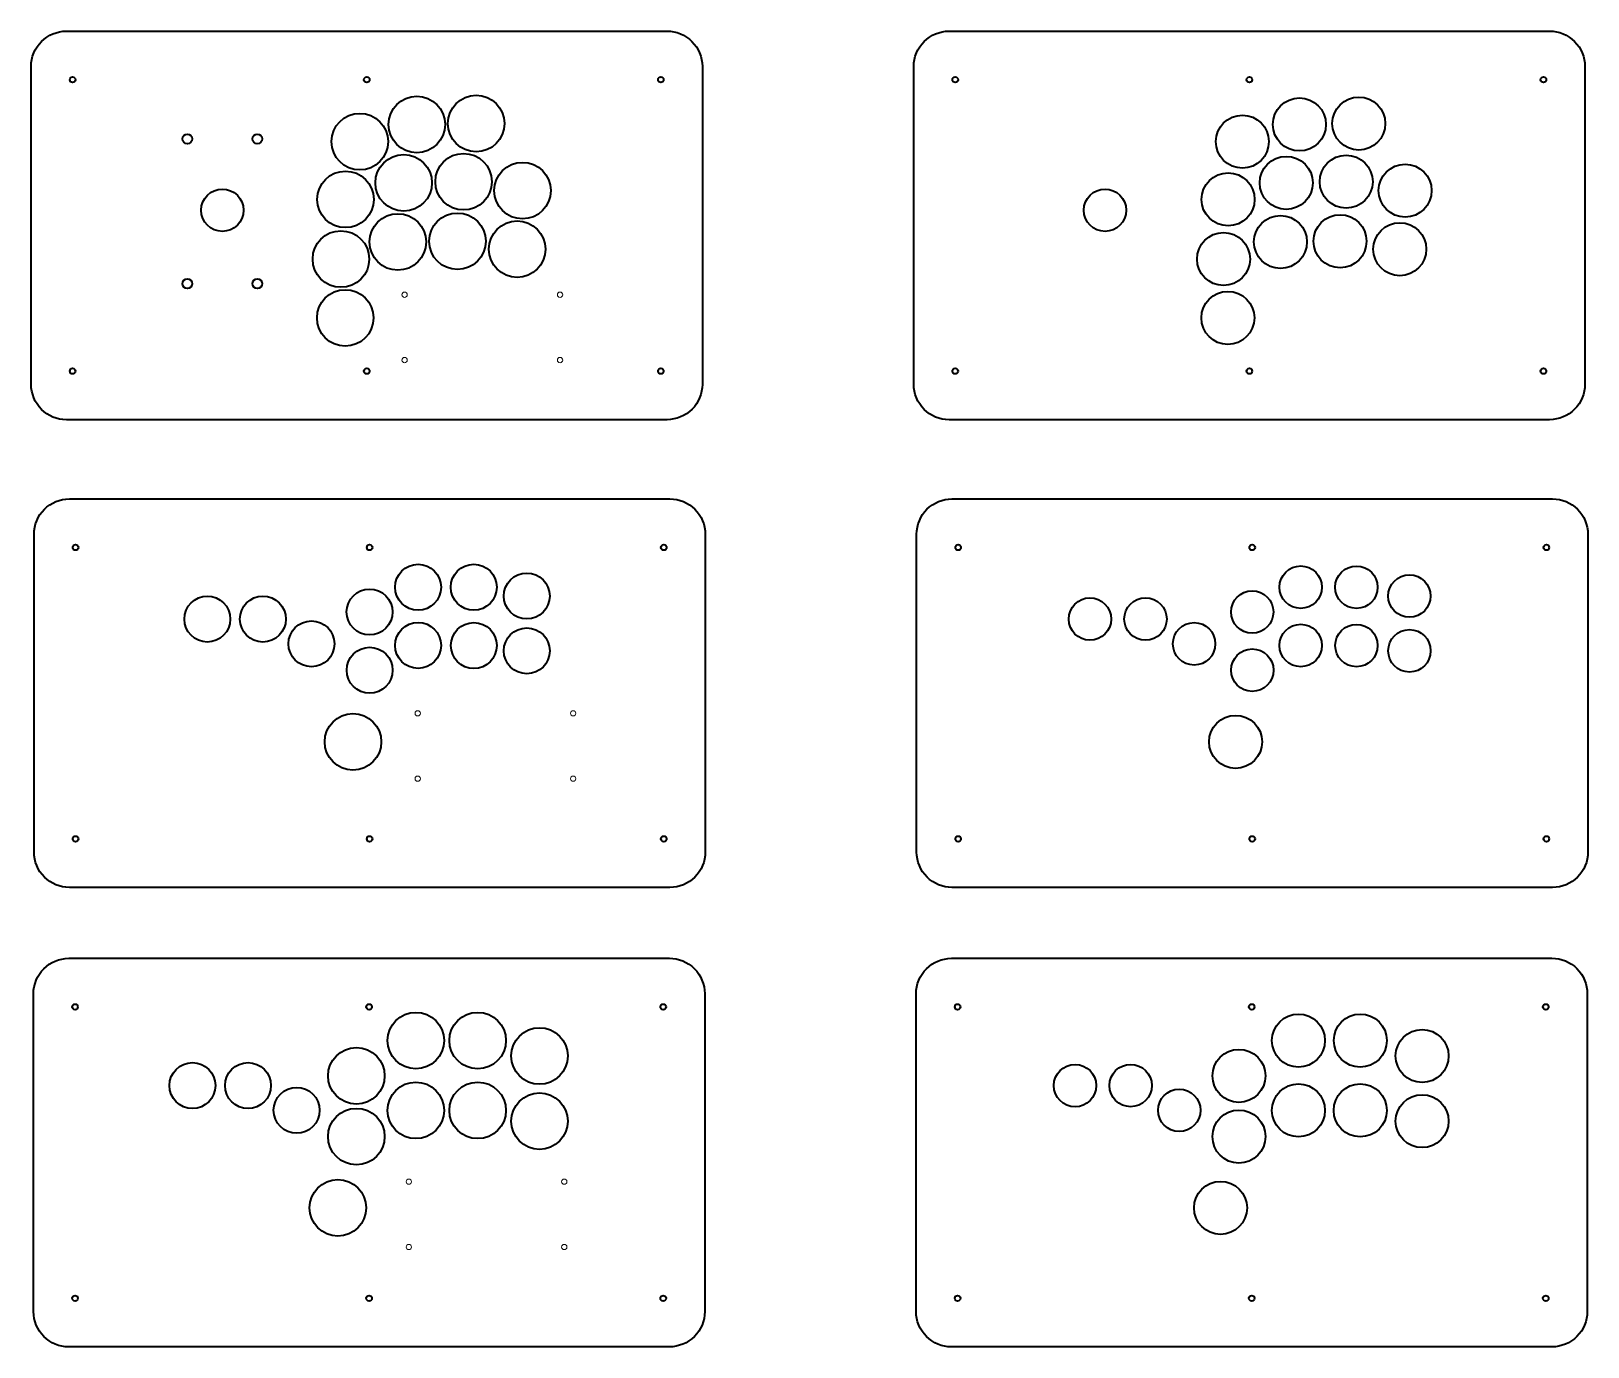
# Model space of a CAD drawing. Header units: millimetres. Extents: x 161 to 1941, y -1963 to 166.
# Drawn here: x 1055 to 1936, y -1161 to -416 of the extents above; entities that cross this region are included whole.
import ezdxf

# ---------------------------------------------------------------- set-up
doc = ezdxf.new("R2010")
doc.units = ezdxf.units.MM
doc.header["$MEASUREMENT"] = 0
doc.layers.add('Layer 1', color=7, linetype='Continuous')

msp = doc.modelspace()

# ---------------------------------------------------------------- linework, layer by layer
at = {"layer": 'Layer 1', "color": 250, "lineweight": 35}
for centre, major_axis, ratio in [((1273.2834, -468.9304), (0, 16), 1), ((1306.9256, -468.4452), (0, 16), 1), ((1772.9761, -468.9304), (0, 15), 1), ((1806.6183, -468.4452), (0, 15), 1), ((1240.9991, -478.6831), (0, 16), 1), ((1740.6918, -478.6831), (0, 15), 1), ((1143.4039, -477.1105), (0, 2.75), 1), ((1182.9789, -477.1105), (0, 2.75), 1), ((1265.8588, -502.0307), (0, 16), 1), ((1299.7986, -501.348), (0, 16), 1), ((1333.1532, -506.4195), (0, 16), 1), ((1765.5515, -502.0307), (0, 15), 1), ((1799.4913, -501.348), (0, 15), 1), ((1832.8459, -506.4195), (0, 15), 1), ((1232.9043, -511.355), (0, 16), 1), ((1732.597, -511.355), (0, 15), 1), ((1163.2259, -517.4974), (0, 12), 1), ((1662.9186, -517.4974), (0, 12), 1), ((1262.5429, -535.4828), (0, 16), 1), ((1296.2876, -535.0927), (0, 16), 1), ((1330.1298, -539.579), (0, 16), 1), ((1762.2356, -535.4828), (0, 15), 1), ((1795.9803, -535.0927), (0, 15), 1), ((1829.8225, -539.579), (0, 15), 1), ((1230.3586, -545.1381), (0, 16), 1), ((1730.0513, -545.1381), (0, 15), 1), ((1143.4039, -559.1106), (0, 2.75), 1), ((1183.0164, -559.073), (0, 2.75), 1), ((1232.7968, -578.4926), (0, 16), 1), ((1732.4895, -578.4926), (0, 15), 1), ((1274.021, -730.9459), (0, 13.0001), 0.99999231), ((1305.5709, -730.9584), (0, 13.0001), 0.99999231), ((1773.7137, -730.9459), (0, 12.0001), 0.99999167), ((1805.2636, -730.9584), (0, 12.0001), 0.99999167), ((1335.571, -735.9585), (0, 13.0001), 0.99999231), ((1835.2637, -735.9585), (0, 12.0001), 0.99999167), ((1154.6961, -749.0084), (0, 13.0001), 0.99999231), ((1186.146, -748.9835), (0, 13.0001), 0.99999231), ((1246.5711, -744.9959), (0, 13.0001), 0.99999231), ((1654.3888, -749.0084), (0, 12.0001), 0.99999167), ((1685.8387, -748.9835), (0, 12.0001), 0.99999167), ((1746.2638, -744.9959), (0, 12.0001), 0.99999167), ((1213.671, -763.0209), (0, 13.0001), 0.99999231), ((1274.021, -763.9584), (0, 13.0001), 0.99999231), ((1305.5835, -763.9835), (0, 13.0001), 0.99999231), ((1335.5835, -766.9834), (0, 13.0001), 0.99999231), ((1713.3637, -763.0209), (0, 12.0001), 0.99999167), ((1773.7137, -763.9584), (0, 12.0001), 0.99999167), ((1805.2762, -763.9835), (0, 12.0001), 0.99999167), ((1835.2762, -766.9834), (0, 12.0001), 0.99999167), ((1246.596, -777.9459), (0, 13.0001), 0.99999231), ((1746.2887, -777.9459), (0, 12.0001), 0.99999167), ((1237.1711, -818.5208), (0, 16), 1), ((1736.8638, -818.5208), (0, 15), 1), ((1272.7595, -987.6794), (0, 16), 1), ((1307.7595, -987.6794), (0, 16), 1), ((1772.4522, -987.6794), (0, 15), 1), ((1807.4522, -987.6794), (0, 15), 1), ((1342.7595, -996.3888), (0, 16), 1), ((1842.4522, -996.3888), (0, 15), 1), ((1239.0695, -1007.6336), (0, 16), 1), ((1738.7622, -1007.6336), (0, 15), 1), ((1146.2814, -1013.1422), (0, 13.0001), 0.99999231), ((1177.7313, -1013.1173), (0, 13.0001), 0.99999231), ((1645.9741, -1013.1422), (0, 12.0001), 0.99999167), ((1677.424, -1013.1173), (0, 12.0001), 0.99999167), ((1272.7552, -1027.1794), (0, 16), 1), ((1307.7552, -1027.1794), (0, 16), 1), ((1772.4479, -1027.1794), (0, 15), 1), ((1807.4479, -1027.1794), (0, 15), 1), ((1205.2563, -1027.1547), (0, 13.0001), 0.99999231), ((1342.7552, -1033.2983), (0, 16), 1), ((1704.949, -1027.1547), (0, 12.0001), 0.99999167), ((1842.4479, -1033.2983), (0, 15), 1), ((1239.0695, -1042.0294), (0, 16), 1), ((1738.7622, -1042.0294), (0, 15), 1), ((1228.6273, -1082.3784), (0, 16), 1), ((1728.32, -1082.3784), (0, 15), 1)]:
    msp.add_ellipse(centre, major_axis=major_axis, ratio=ratio, dxfattribs=at)
at = {"layer": 'Layer 1', "lineweight": 35}
for points, knots in [([(1074.9499, -636.1045), (1074.9499, -636.1045), (1414.9499, -636.1045), (1414.9499, -636.1045), (1420.2576, -636.1011), (1425.3466, -633.9894), (1429.0973, -630.2339), (1432.848, -626.4785), (1434.9533, -621.4121), (1434.9499, -616.1045), (1434.9499, -616.1045), (1434.9499, -436.1045), (1434.9499, -436.1045), (1434.9466, -430.7968), (1432.8349, -425.7078), (1429.0794, -421.9571), (1425.3239, -418.2064), (1420.2576, -416.1011), (1414.9499, -416.1045), (1414.9499, -416.1045), (1074.9499, -416.1045), (1074.9499, -416.1045), (1069.6422, -416.1078), (1064.5533, -418.2195), (1060.8025, -421.975), (1057.0518, -425.7304), (1054.9466, -430.7968), (1054.9499, -436.1045), (1054.9499, -436.1045), (1054.9499, -616.1045), (1054.9499, -616.1045), (1054.9533, -621.4121), (1057.0649, -626.5011), (1060.8204, -630.2518), (1064.5759, -634.0025), (1069.6422, -636.1078), (1074.9499, -636.1045)], [0, 0, 0, 0, 0.08333333, 0.08333333, 0.08333333, 0.16666667, 0.16666667, 0.16666667, 0.25, 0.25, 0.25, 0.33333333, 0.33333333, 0.33333333, 0.41666667, 0.41666667, 0.41666667, 0.5, 0.5, 0.5, 0.58333333, 0.58333333, 0.58333333, 0.66666667, 0.66666667, 0.66666667, 0.75, 0.75, 0.75, 0.83333333, 0.83333333, 0.83333333, 0.91666667, 0.91666667, 0.91666667, 1, 1, 1, 1]), ([(1574.6426, -636.1045), (1574.6426, -636.1045), (1914.6426, -636.1045), (1914.6426, -636.1045), (1919.9503, -636.1011), (1925.0393, -633.9894), (1928.79, -630.2339), (1932.5407, -626.4785), (1934.646, -621.4121), (1934.6426, -616.1045), (1934.6426, -616.1045), (1934.6426, -436.1045), (1934.6426, -436.1045), (1934.6393, -430.7968), (1932.5276, -425.7078), (1928.7721, -421.9571), (1925.0166, -418.2064), (1919.9503, -416.1011), (1914.6426, -416.1045), (1914.6426, -416.1045), (1574.6426, -416.1045), (1574.6426, -416.1045), (1569.3349, -416.1078), (1564.246, -418.2195), (1560.4952, -421.975), (1556.7445, -425.7304), (1554.6393, -430.7968), (1554.6426, -436.1045), (1554.6426, -436.1045), (1554.6426, -616.1045), (1554.6426, -616.1045), (1554.646, -621.4121), (1556.7576, -626.5011), (1560.5131, -630.2518), (1564.2686, -634.0025), (1569.3349, -636.1078), (1574.6426, -636.1045)], [0, 0, 0, 0, 0.08333333, 0.08333333, 0.08333333, 0.16666667, 0.16666667, 0.16666667, 0.25, 0.25, 0.25, 0.33333333, 0.33333333, 0.33333333, 0.41666667, 0.41666667, 0.41666667, 0.5, 0.5, 0.5, 0.58333333, 0.58333333, 0.58333333, 0.66666667, 0.66666667, 0.66666667, 0.75, 0.75, 0.75, 0.83333333, 0.83333333, 0.83333333, 0.91666667, 0.91666667, 0.91666667, 1, 1, 1, 1]), ([(1080.0498, -443.6045), (1080.0498, -442.7208), (1079.3335, -442.0045), (1078.4498, -442.0045), (1077.5661, -442.0045), (1076.8498, -442.7208), (1076.8498, -443.6045), (1076.8498, -444.4882), (1077.5661, -445.2045), (1078.4498, -445.2045), (1079.3335, -445.2045), (1080.0498, -444.4882), (1080.0498, -443.6045)], [0, 0, 0, 0, 0.25, 0.25, 0.25, 0.5, 0.5, 0.5, 0.75, 0.75, 0.75, 1, 1, 1, 1]), ([(1246.5499, -443.6045), (1246.5499, -442.7208), (1245.8336, -442.0045), (1244.9499, -442.0045), (1244.0662, -442.0045), (1243.3499, -442.7208), (1243.3499, -443.6045), (1243.3499, -444.4882), (1244.0662, -445.2045), (1244.9499, -445.2045), (1245.8336, -445.2045), (1246.5499, -444.4882), (1246.5499, -443.6045)], [0, 0, 0, 0, 0.25, 0.25, 0.25, 0.5, 0.5, 0.5, 0.75, 0.75, 0.75, 1, 1, 1, 1]), ([(1413.0498, -443.6045), (1413.0498, -442.7208), (1412.3335, -442.0045), (1411.4498, -442.0045), (1410.5661, -442.0045), (1409.8498, -442.7208), (1409.8498, -443.6045), (1409.8498, -444.4882), (1410.5661, -445.2045), (1411.4498, -445.2045), (1412.3335, -445.2045), (1413.0498, -444.4882), (1413.0498, -443.6045)], [0, 0, 0, 0, 0.25, 0.25, 0.25, 0.5, 0.5, 0.5, 0.75, 0.75, 0.75, 1, 1, 1, 1]), ([(1579.7425, -443.6045), (1579.7425, -442.7208), (1579.0262, -442.0045), (1578.1425, -442.0045), (1577.2588, -442.0045), (1576.5425, -442.7208), (1576.5425, -443.6045), (1576.5425, -444.4882), (1577.2588, -445.2045), (1578.1425, -445.2045), (1579.0262, -445.2045), (1579.7425, -444.4882), (1579.7425, -443.6045)], [0, 0, 0, 0, 0.25, 0.25, 0.25, 0.5, 0.5, 0.5, 0.75, 0.75, 0.75, 1, 1, 1, 1]), ([(1746.2426, -443.6045), (1746.2426, -442.7208), (1745.5263, -442.0045), (1744.6426, -442.0045), (1743.7589, -442.0045), (1743.0426, -442.7208), (1743.0426, -443.6045), (1743.0426, -444.4882), (1743.7589, -445.2045), (1744.6426, -445.2045), (1745.5263, -445.2045), (1746.2426, -444.4882), (1746.2426, -443.6045)], [0, 0, 0, 0, 0.25, 0.25, 0.25, 0.5, 0.5, 0.5, 0.75, 0.75, 0.75, 1, 1, 1, 1]), ([(1912.7425, -443.6045), (1912.7425, -442.7208), (1912.0262, -442.0045), (1911.1425, -442.0045), (1910.2588, -442.0045), (1909.5425, -442.7208), (1909.5425, -443.6045), (1909.5425, -444.4882), (1910.2588, -445.2045), (1911.1425, -445.2045), (1912.0262, -445.2045), (1912.7425, -444.4882), (1912.7425, -443.6045)], [0, 0, 0, 0, 0.25, 0.25, 0.25, 0.5, 0.5, 0.5, 0.75, 0.75, 0.75, 1, 1, 1, 1]), ([(1080.0498, -608.6045), (1080.0498, -607.7208), (1079.3335, -607.0045), (1078.4498, -607.0045), (1077.5661, -607.0045), (1076.8498, -607.7208), (1076.8498, -608.6045), (1076.8498, -609.4882), (1077.5661, -610.2045), (1078.4498, -610.2045), (1079.3335, -610.2045), (1080.0498, -609.4882), (1080.0498, -608.6045)], [0, 0, 0, 0, 0.25, 0.25, 0.25, 0.5, 0.5, 0.5, 0.75, 0.75, 0.75, 1, 1, 1, 1]), ([(1246.5499, -608.6045), (1246.5499, -607.7208), (1245.8336, -607.0045), (1244.9499, -607.0045), (1244.0662, -607.0045), (1243.3499, -607.7208), (1243.3499, -608.6045), (1243.3499, -609.4882), (1244.0662, -610.2045), (1244.9499, -610.2045), (1245.8336, -610.2045), (1246.5499, -609.4882), (1246.5499, -608.6045)], [0, 0, 0, 0, 0.25, 0.25, 0.25, 0.5, 0.5, 0.5, 0.75, 0.75, 0.75, 1, 1, 1, 1]), ([(1413.0498, -608.6045), (1413.0498, -607.7208), (1412.3335, -607.0045), (1411.4498, -607.0045), (1410.5661, -607.0045), (1409.8498, -607.7208), (1409.8498, -608.6045), (1409.8498, -609.4882), (1410.5661, -610.2045), (1411.4498, -610.2045), (1412.3335, -610.2045), (1413.0498, -609.4882), (1413.0498, -608.6045)], [0, 0, 0, 0, 0.25, 0.25, 0.25, 0.5, 0.5, 0.5, 0.75, 0.75, 0.75, 1, 1, 1, 1]), ([(1579.7425, -608.6045), (1579.7425, -607.7208), (1579.0262, -607.0045), (1578.1425, -607.0045), (1577.2588, -607.0045), (1576.5425, -607.7208), (1576.5425, -608.6045), (1576.5425, -609.4882), (1577.2588, -610.2045), (1578.1425, -610.2045), (1579.0262, -610.2045), (1579.7425, -609.4882), (1579.7425, -608.6045)], [0, 0, 0, 0, 0.25, 0.25, 0.25, 0.5, 0.5, 0.5, 0.75, 0.75, 0.75, 1, 1, 1, 1]), ([(1746.2426, -608.6045), (1746.2426, -607.7208), (1745.5263, -607.0045), (1744.6426, -607.0045), (1743.7589, -607.0045), (1743.0426, -607.7208), (1743.0426, -608.6045), (1743.0426, -609.4882), (1743.7589, -610.2045), (1744.6426, -610.2045), (1745.5263, -610.2045), (1746.2426, -609.4882), (1746.2426, -608.6045)], [0, 0, 0, 0, 0.25, 0.25, 0.25, 0.5, 0.5, 0.5, 0.75, 0.75, 0.75, 1, 1, 1, 1]), ([(1912.7425, -608.6045), (1912.7425, -607.7208), (1912.0262, -607.0045), (1911.1425, -607.0045), (1910.2588, -607.0045), (1909.5425, -607.7208), (1909.5425, -608.6045), (1909.5425, -609.4882), (1910.2588, -610.2045), (1911.1425, -610.2045), (1912.0262, -610.2045), (1912.7425, -609.4882), (1912.7425, -608.6045)], [0, 0, 0, 0, 0.25, 0.25, 0.25, 0.5, 0.5, 0.5, 0.75, 0.75, 0.75, 1, 1, 1, 1]), ([(1076.596, -900.9458), (1076.596, -900.9458), (1416.596, -900.9458), (1416.596, -900.9458), (1421.9037, -900.9424), (1426.9927, -898.8307), (1430.7434, -895.0752), (1434.4941, -891.3198), (1436.5994, -886.2534), (1436.596, -880.9458), (1436.596, -880.9458), (1436.596, -700.9458), (1436.596, -700.9458), (1436.5927, -695.6381), (1434.481, -690.5491), (1430.7255, -686.7984), (1426.97, -683.0477), (1421.9037, -680.9424), (1416.596, -680.9458), (1416.596, -680.9458), (1076.596, -680.9458), (1076.596, -680.9458), (1071.2883, -680.9491), (1066.1994, -683.0608), (1062.4486, -686.8163), (1058.6979, -690.5717), (1056.5927, -695.6381), (1056.596, -700.9458), (1056.596, -700.9458), (1056.596, -880.9458), (1056.596, -880.9458), (1056.5994, -886.2534), (1058.711, -891.3424), (1062.4665, -895.0931), (1066.222, -898.8438), (1071.2883, -900.9491), (1076.596, -900.9458)], [0, 0, 0, 0, 0.08333333, 0.08333333, 0.08333333, 0.16666667, 0.16666667, 0.16666667, 0.25, 0.25, 0.25, 0.33333333, 0.33333333, 0.33333333, 0.41666667, 0.41666667, 0.41666667, 0.5, 0.5, 0.5, 0.58333333, 0.58333333, 0.58333333, 0.66666667, 0.66666667, 0.66666667, 0.75, 0.75, 0.75, 0.83333333, 0.83333333, 0.83333333, 0.91666667, 0.91666667, 0.91666667, 1, 1, 1, 1]), ([(1576.2887, -900.9458), (1576.2887, -900.9458), (1916.2887, -900.9458), (1916.2887, -900.9458), (1921.5964, -900.9424), (1926.6854, -898.8307), (1930.4361, -895.0752), (1934.1868, -891.3198), (1936.2921, -886.2534), (1936.2887, -880.9458), (1936.2887, -880.9458), (1936.2887, -700.9458), (1936.2887, -700.9458), (1936.2854, -695.6381), (1934.1737, -690.5491), (1930.4182, -686.7984), (1926.6627, -683.0477), (1921.5964, -680.9424), (1916.2887, -680.9458), (1916.2887, -680.9458), (1576.2887, -680.9458), (1576.2887, -680.9458), (1570.981, -680.9491), (1565.8921, -683.0608), (1562.1413, -686.8163), (1558.3906, -690.5717), (1556.2854, -695.6381), (1556.2887, -700.9458), (1556.2887, -700.9458), (1556.2887, -880.9458), (1556.2887, -880.9458), (1556.2921, -886.2534), (1558.4037, -891.3424), (1562.1592, -895.0931), (1565.9147, -898.8438), (1570.981, -900.9491), (1576.2887, -900.9458)], [0, 0, 0, 0, 0.08333333, 0.08333333, 0.08333333, 0.16666667, 0.16666667, 0.16666667, 0.25, 0.25, 0.25, 0.33333333, 0.33333333, 0.33333333, 0.41666667, 0.41666667, 0.41666667, 0.5, 0.5, 0.5, 0.58333333, 0.58333333, 0.58333333, 0.66666667, 0.66666667, 0.66666667, 0.75, 0.75, 0.75, 0.83333333, 0.83333333, 0.83333333, 0.91666667, 0.91666667, 0.91666667, 1, 1, 1, 1]), ([(1081.6959, -708.4458), (1081.6959, -707.5621), (1080.9796, -706.8458), (1080.0959, -706.8458), (1079.2122, -706.8458), (1078.4959, -707.5621), (1078.4959, -708.4458), (1078.4959, -709.3295), (1079.2122, -710.0458), (1080.0959, -710.0458), (1080.9796, -710.0458), (1081.6959, -709.3295), (1081.6959, -708.4458)], [0, 0, 0, 0, 0.25, 0.25, 0.25, 0.5, 0.5, 0.5, 0.75, 0.75, 0.75, 1, 1, 1, 1]), ([(1248.196, -708.4458), (1248.196, -707.5621), (1247.4797, -706.8458), (1246.596, -706.8458), (1245.7123, -706.8458), (1244.996, -707.5621), (1244.996, -708.4458), (1244.996, -709.3295), (1245.7123, -710.0458), (1246.596, -710.0458), (1247.4797, -710.0458), (1248.196, -709.3295), (1248.196, -708.4458)], [0, 0, 0, 0, 0.25, 0.25, 0.25, 0.5, 0.5, 0.5, 0.75, 0.75, 0.75, 1, 1, 1, 1]), ([(1414.6959, -708.4458), (1414.6959, -707.5621), (1413.9796, -706.8458), (1413.0959, -706.8458), (1412.2122, -706.8458), (1411.4959, -707.5621), (1411.4959, -708.4458), (1411.4959, -709.3295), (1412.2122, -710.0458), (1413.0959, -710.0458), (1413.9796, -710.0458), (1414.6959, -709.3295), (1414.6959, -708.4458)], [0, 0, 0, 0, 0.25, 0.25, 0.25, 0.5, 0.5, 0.5, 0.75, 0.75, 0.75, 1, 1, 1, 1]), ([(1581.3886, -708.4458), (1581.3886, -707.5621), (1580.6723, -706.8458), (1579.7886, -706.8458), (1578.9049, -706.8458), (1578.1886, -707.5621), (1578.1886, -708.4458), (1578.1886, -709.3295), (1578.9049, -710.0458), (1579.7886, -710.0458), (1580.6723, -710.0458), (1581.3886, -709.3295), (1581.3886, -708.4458)], [0, 0, 0, 0, 0.25, 0.25, 0.25, 0.5, 0.5, 0.5, 0.75, 0.75, 0.75, 1, 1, 1, 1]), ([(1747.8887, -708.4458), (1747.8887, -707.5621), (1747.1724, -706.8458), (1746.2887, -706.8458), (1745.405, -706.8458), (1744.6887, -707.5621), (1744.6887, -708.4458), (1744.6887, -709.3295), (1745.405, -710.0458), (1746.2887, -710.0458), (1747.1724, -710.0458), (1747.8887, -709.3295), (1747.8887, -708.4458)], [0, 0, 0, 0, 0.25, 0.25, 0.25, 0.5, 0.5, 0.5, 0.75, 0.75, 0.75, 1, 1, 1, 1]), ([(1914.3886, -708.4458), (1914.3886, -707.5621), (1913.6723, -706.8458), (1912.7886, -706.8458), (1911.9049, -706.8458), (1911.1886, -707.5621), (1911.1886, -708.4458), (1911.1886, -709.3295), (1911.9049, -710.0458), (1912.7886, -710.0458), (1913.6723, -710.0458), (1914.3886, -709.3295), (1914.3886, -708.4458)], [0, 0, 0, 0, 0.25, 0.25, 0.25, 0.5, 0.5, 0.5, 0.75, 0.75, 0.75, 1, 1, 1, 1]), ([(1081.6959, -873.4458), (1081.6959, -872.5621), (1080.9796, -871.8458), (1080.0959, -871.8458), (1079.2122, -871.8458), (1078.4959, -872.5621), (1078.4959, -873.4458), (1078.4959, -874.3295), (1079.2122, -875.0458), (1080.0959, -875.0458), (1080.9796, -875.0458), (1081.6959, -874.3295), (1081.6959, -873.4458)], [0, 0, 0, 0, 0.25, 0.25, 0.25, 0.5, 0.5, 0.5, 0.75, 0.75, 0.75, 1, 1, 1, 1]), ([(1248.196, -873.4458), (1248.196, -872.5621), (1247.4797, -871.8458), (1246.596, -871.8458), (1245.7123, -871.8458), (1244.996, -872.5621), (1244.996, -873.4458), (1244.996, -874.3295), (1245.7123, -875.0458), (1246.596, -875.0458), (1247.4797, -875.0458), (1248.196, -874.3295), (1248.196, -873.4458)], [0, 0, 0, 0, 0.25, 0.25, 0.25, 0.5, 0.5, 0.5, 0.75, 0.75, 0.75, 1, 1, 1, 1]), ([(1414.6959, -873.4458), (1414.6959, -872.5621), (1413.9796, -871.8458), (1413.0959, -871.8458), (1412.2122, -871.8458), (1411.4959, -872.5621), (1411.4959, -873.4458), (1411.4959, -874.3295), (1412.2122, -875.0458), (1413.0959, -875.0458), (1413.9796, -875.0458), (1414.6959, -874.3295), (1414.6959, -873.4458)], [0, 0, 0, 0, 0.25, 0.25, 0.25, 0.5, 0.5, 0.5, 0.75, 0.75, 0.75, 1, 1, 1, 1]), ([(1581.3886, -873.4458), (1581.3886, -872.5621), (1580.6723, -871.8458), (1579.7886, -871.8458), (1578.9049, -871.8458), (1578.1886, -872.5621), (1578.1886, -873.4458), (1578.1886, -874.3295), (1578.9049, -875.0458), (1579.7886, -875.0458), (1580.6723, -875.0458), (1581.3886, -874.3295), (1581.3886, -873.4458)], [0, 0, 0, 0, 0.25, 0.25, 0.25, 0.5, 0.5, 0.5, 0.75, 0.75, 0.75, 1, 1, 1, 1]), ([(1747.8887, -873.4458), (1747.8887, -872.5621), (1747.1724, -871.8458), (1746.2887, -871.8458), (1745.405, -871.8458), (1744.6887, -872.5621), (1744.6887, -873.4458), (1744.6887, -874.3295), (1745.405, -875.0458), (1746.2887, -875.0458), (1747.1724, -875.0458), (1747.8887, -874.3295), (1747.8887, -873.4458)], [0, 0, 0, 0, 0.25, 0.25, 0.25, 0.5, 0.5, 0.5, 0.75, 0.75, 0.75, 1, 1, 1, 1]), ([(1914.3886, -873.4458), (1914.3886, -872.5621), (1913.6723, -871.8458), (1912.7886, -871.8458), (1911.9049, -871.8458), (1911.1886, -872.5621), (1911.1886, -873.4458), (1911.1886, -874.3295), (1911.9049, -875.0458), (1912.7886, -875.0458), (1913.6723, -875.0458), (1914.3886, -874.3295), (1914.3886, -873.4458)], [0, 0, 0, 0, 0.25, 0.25, 0.25, 0.5, 0.5, 0.5, 0.75, 0.75, 0.75, 1, 1, 1, 1]), ([(1076.2829, -1161.0864), (1076.2829, -1161.0864), (1416.2829, -1161.0864), (1416.2829, -1161.0864), (1421.5906, -1161.083), (1426.6796, -1158.9713), (1430.4303, -1155.2158), (1434.181, -1151.4604), (1436.2863, -1146.394), (1436.2829, -1141.0864), (1436.2829, -1141.0864), (1436.2829, -961.0864), (1436.2829, -961.0864), (1436.2796, -955.7787), (1434.1679, -950.6897), (1430.4124, -946.939), (1426.6569, -943.1883), (1421.5906, -941.083), (1416.2829, -941.0864), (1416.2829, -941.0864), (1076.2829, -941.0864), (1076.2829, -941.0864), (1070.9752, -941.0897), (1065.8863, -943.2014), (1062.1355, -946.9569), (1058.3848, -950.7123), (1056.2796, -955.7787), (1056.2829, -961.0864), (1056.2829, -961.0864), (1056.2829, -1141.0864), (1056.2829, -1141.0864), (1056.2863, -1146.394), (1058.3979, -1151.483), (1062.1534, -1155.2337), (1065.9089, -1158.9844), (1070.9752, -1161.0897), (1076.2829, -1161.0864)], [0, 0, 0, 0, 0.08333333, 0.08333333, 0.08333333, 0.16666667, 0.16666667, 0.16666667, 0.25, 0.25, 0.25, 0.33333333, 0.33333333, 0.33333333, 0.41666667, 0.41666667, 0.41666667, 0.5, 0.5, 0.5, 0.58333333, 0.58333333, 0.58333333, 0.66666667, 0.66666667, 0.66666667, 0.75, 0.75, 0.75, 0.83333333, 0.83333333, 0.83333333, 0.91666667, 0.91666667, 0.91666667, 1, 1, 1, 1]), ([(1575.9756, -1161.0864), (1575.9756, -1161.0864), (1915.9756, -1161.0864), (1915.9756, -1161.0864), (1921.2833, -1161.083), (1926.3723, -1158.9713), (1930.123, -1155.2158), (1933.8737, -1151.4604), (1935.979, -1146.394), (1935.9756, -1141.0864), (1935.9756, -1141.0864), (1935.9756, -961.0864), (1935.9756, -961.0864), (1935.9723, -955.7787), (1933.8606, -950.6897), (1930.1051, -946.939), (1926.3496, -943.1883), (1921.2833, -941.083), (1915.9756, -941.0864), (1915.9756, -941.0864), (1575.9756, -941.0864), (1575.9756, -941.0864), (1570.6679, -941.0897), (1565.579, -943.2014), (1561.8282, -946.9569), (1558.0775, -950.7123), (1555.9723, -955.7787), (1555.9756, -961.0864), (1555.9756, -961.0864), (1555.9756, -1141.0864), (1555.9756, -1141.0864), (1555.979, -1146.394), (1558.0906, -1151.483), (1561.8461, -1155.2337), (1565.6016, -1158.9844), (1570.6679, -1161.0897), (1575.9756, -1161.0864)], [0, 0, 0, 0, 0.08333333, 0.08333333, 0.08333333, 0.16666667, 0.16666667, 0.16666667, 0.25, 0.25, 0.25, 0.33333333, 0.33333333, 0.33333333, 0.41666667, 0.41666667, 0.41666667, 0.5, 0.5, 0.5, 0.58333333, 0.58333333, 0.58333333, 0.66666667, 0.66666667, 0.66666667, 0.75, 0.75, 0.75, 0.83333333, 0.83333333, 0.83333333, 0.91666667, 0.91666667, 0.91666667, 1, 1, 1, 1]), ([(1081.3828, -968.5864), (1081.3828, -967.7027), (1080.6665, -966.9864), (1079.7828, -966.9864), (1078.8991, -966.9864), (1078.1828, -967.7027), (1078.1828, -968.5864), (1078.1828, -969.4701), (1078.8991, -970.1864), (1079.7828, -970.1864), (1080.6665, -970.1864), (1081.3828, -969.4701), (1081.3828, -968.5864)], [0, 0, 0, 0, 0.25, 0.25, 0.25, 0.5, 0.5, 0.5, 0.75, 0.75, 0.75, 1, 1, 1, 1]), ([(1247.8829, -968.5864), (1247.8829, -967.7027), (1247.1666, -966.9864), (1246.2829, -966.9864), (1245.3992, -966.9864), (1244.6829, -967.7027), (1244.6829, -968.5864), (1244.6829, -969.4701), (1245.3992, -970.1864), (1246.2829, -970.1864), (1247.1666, -970.1864), (1247.8829, -969.4701), (1247.8829, -968.5864)], [0, 0, 0, 0, 0.25, 0.25, 0.25, 0.5, 0.5, 0.5, 0.75, 0.75, 0.75, 1, 1, 1, 1]), ([(1414.3828, -968.5864), (1414.3828, -967.7027), (1413.6665, -966.9864), (1412.7828, -966.9864), (1411.8991, -966.9864), (1411.1828, -967.7027), (1411.1828, -968.5864), (1411.1828, -969.4701), (1411.8991, -970.1864), (1412.7828, -970.1864), (1413.6665, -970.1864), (1414.3828, -969.4701), (1414.3828, -968.5864)], [0, 0, 0, 0, 0.25, 0.25, 0.25, 0.5, 0.5, 0.5, 0.75, 0.75, 0.75, 1, 1, 1, 1]), ([(1581.0755, -968.5864), (1581.0755, -967.7027), (1580.3592, -966.9864), (1579.4755, -966.9864), (1578.5918, -966.9864), (1577.8755, -967.7027), (1577.8755, -968.5864), (1577.8755, -969.4701), (1578.5918, -970.1864), (1579.4755, -970.1864), (1580.3592, -970.1864), (1581.0755, -969.4701), (1581.0755, -968.5864)], [0, 0, 0, 0, 0.25, 0.25, 0.25, 0.5, 0.5, 0.5, 0.75, 0.75, 0.75, 1, 1, 1, 1]), ([(1747.5756, -968.5864), (1747.5756, -967.7027), (1746.8593, -966.9864), (1745.9756, -966.9864), (1745.0919, -966.9864), (1744.3756, -967.7027), (1744.3756, -968.5864), (1744.3756, -969.4701), (1745.0919, -970.1864), (1745.9756, -970.1864), (1746.8593, -970.1864), (1747.5756, -969.4701), (1747.5756, -968.5864)], [0, 0, 0, 0, 0.25, 0.25, 0.25, 0.5, 0.5, 0.5, 0.75, 0.75, 0.75, 1, 1, 1, 1]), ([(1914.0755, -968.5864), (1914.0755, -967.7027), (1913.3592, -966.9864), (1912.4755, -966.9864), (1911.5918, -966.9864), (1910.8755, -967.7027), (1910.8755, -968.5864), (1910.8755, -969.4701), (1911.5918, -970.1864), (1912.4755, -970.1864), (1913.3592, -970.1864), (1914.0755, -969.4701), (1914.0755, -968.5864)], [0, 0, 0, 0, 0.25, 0.25, 0.25, 0.5, 0.5, 0.5, 0.75, 0.75, 0.75, 1, 1, 1, 1]), ([(1081.3828, -1133.5864), (1081.3828, -1132.7027), (1080.6665, -1131.9864), (1079.7828, -1131.9864), (1078.8991, -1131.9864), (1078.1828, -1132.7027), (1078.1828, -1133.5864), (1078.1828, -1134.4701), (1078.8991, -1135.1864), (1079.7828, -1135.1864), (1080.6665, -1135.1864), (1081.3828, -1134.4701), (1081.3828, -1133.5864)], [0, 0, 0, 0, 0.25, 0.25, 0.25, 0.5, 0.5, 0.5, 0.75, 0.75, 0.75, 1, 1, 1, 1]), ([(1247.8829, -1133.5864), (1247.8829, -1132.7027), (1247.1666, -1131.9864), (1246.2829, -1131.9864), (1245.3992, -1131.9864), (1244.6829, -1132.7027), (1244.6829, -1133.5864), (1244.6829, -1134.4701), (1245.3992, -1135.1864), (1246.2829, -1135.1864), (1247.1666, -1135.1864), (1247.8829, -1134.4701), (1247.8829, -1133.5864)], [0, 0, 0, 0, 0.25, 0.25, 0.25, 0.5, 0.5, 0.5, 0.75, 0.75, 0.75, 1, 1, 1, 1]), ([(1414.3828, -1133.5864), (1414.3828, -1132.7027), (1413.6665, -1131.9864), (1412.7828, -1131.9864), (1411.8991, -1131.9864), (1411.1828, -1132.7027), (1411.1828, -1133.5864), (1411.1828, -1134.4701), (1411.8991, -1135.1864), (1412.7828, -1135.1864), (1413.6665, -1135.1864), (1414.3828, -1134.4701), (1414.3828, -1133.5864)], [0, 0, 0, 0, 0.25, 0.25, 0.25, 0.5, 0.5, 0.5, 0.75, 0.75, 0.75, 1, 1, 1, 1]), ([(1581.0755, -1133.5864), (1581.0755, -1132.7027), (1580.3592, -1131.9864), (1579.4755, -1131.9864), (1578.5918, -1131.9864), (1577.8755, -1132.7027), (1577.8755, -1133.5864), (1577.8755, -1134.4701), (1578.5918, -1135.1864), (1579.4755, -1135.1864), (1580.3592, -1135.1864), (1581.0755, -1134.4701), (1581.0755, -1133.5864)], [0, 0, 0, 0, 0.25, 0.25, 0.25, 0.5, 0.5, 0.5, 0.75, 0.75, 0.75, 1, 1, 1, 1]), ([(1747.5756, -1133.5864), (1747.5756, -1132.7027), (1746.8593, -1131.9864), (1745.9756, -1131.9864), (1745.0919, -1131.9864), (1744.3756, -1132.7027), (1744.3756, -1133.5864), (1744.3756, -1134.4701), (1745.0919, -1135.1864), (1745.9756, -1135.1864), (1746.8593, -1135.1864), (1747.5756, -1134.4701), (1747.5756, -1133.5864)], [0, 0, 0, 0, 0.25, 0.25, 0.25, 0.5, 0.5, 0.5, 0.75, 0.75, 0.75, 1, 1, 1, 1]), ([(1914.0755, -1133.5864), (1914.0755, -1132.7027), (1913.3592, -1131.9864), (1912.4755, -1131.9864), (1911.5918, -1131.9864), (1910.8755, -1132.7027), (1910.8755, -1133.5864), (1910.8755, -1134.4701), (1911.5918, -1135.1864), (1912.4755, -1135.1864), (1913.3592, -1135.1864), (1914.0755, -1134.4701), (1914.0755, -1133.5864)], [0, 0, 0, 0, 0.25, 0.25, 0.25, 0.5, 0.5, 0.5, 0.75, 0.75, 0.75, 1, 1, 1, 1])]:
    msp.add_open_spline(points, degree=3, knots=knots, dxfattribs=at)
at = {"layer": 'Layer 1', "color": 250, "lineweight": 18}
for points in [[(1267.8818, -565.344), (1267.8818, -566.1724), (1267.2102, -566.844), (1266.3818, -566.844), (1265.5534, -566.844), (1264.8818, -566.1724), (1264.8818, -565.344), (1264.8818, -564.5156), (1265.5534, -563.844), (1266.3818, -563.844), (1267.2102, -563.844), (1267.8818, -564.5156), (1267.8818, -565.344)], [(1355.8818, -565.344), (1355.8818, -566.1724), (1355.2102, -566.844), (1354.3818, -566.844), (1353.5534, -566.844), (1352.8818, -566.1724), (1352.8818, -565.344), (1352.8818, -564.5156), (1353.5534, -563.844), (1354.3818, -563.844), (1355.2102, -563.844), (1355.8818, -564.5156), (1355.8818, -565.344)], [(1267.8818, -602.344), (1267.8818, -603.1724), (1267.2102, -603.844), (1266.3818, -603.844), (1265.5534, -603.844), (1264.8818, -603.1724), (1264.8818, -602.344), (1264.8818, -601.5156), (1265.5534, -600.844), (1266.3818, -600.844), (1267.2102, -600.844), (1267.8818, -601.5156), (1267.8818, -602.344)], [(1355.8818, -602.344), (1355.8818, -603.1724), (1355.2102, -603.844), (1354.3818, -603.844), (1353.5534, -603.844), (1352.8818, -603.1724), (1352.8818, -602.344), (1352.8818, -601.5156), (1353.5534, -600.844), (1354.3818, -600.844), (1355.2102, -600.844), (1355.8818, -601.5156), (1355.8818, -602.344)], [(1275.2978, -802.3676), (1275.2978, -803.196), (1274.6262, -803.8676), (1273.7978, -803.8676), (1272.9694, -803.8676), (1272.2978, -803.196), (1272.2978, -802.3676), (1272.2978, -801.5392), (1272.9694, -800.8676), (1273.7978, -800.8676), (1274.6262, -800.8676), (1275.2978, -801.5392), (1275.2978, -802.3676)], [(1363.2978, -802.3676), (1363.2978, -803.196), (1362.6262, -803.8676), (1361.7978, -803.8676), (1360.9694, -803.8676), (1360.2978, -803.196), (1360.2978, -802.3676), (1360.2978, -801.5392), (1360.9694, -800.8676), (1361.7978, -800.8676), (1362.6262, -800.8676), (1363.2978, -801.5392), (1363.2978, -802.3676)], [(1275.2978, -839.3676), (1275.2978, -840.196), (1274.6262, -840.8676), (1273.7978, -840.8676), (1272.9694, -840.8676), (1272.2978, -840.196), (1272.2978, -839.3676), (1272.2978, -838.5392), (1272.9694, -837.8676), (1273.7978, -837.8676), (1274.6262, -837.8676), (1275.2978, -838.5392), (1275.2978, -839.3676)], [(1363.2978, -839.3676), (1363.2978, -840.196), (1362.6262, -840.8676), (1361.7978, -840.8676), (1360.9694, -840.8676), (1360.2978, -840.196), (1360.2978, -839.3676), (1360.2978, -838.5392), (1360.9694, -837.8676), (1361.7978, -837.8676), (1362.6262, -837.8676), (1363.2978, -838.5392), (1363.2978, -839.3676)], [(1270.2647, -1067.5504), (1270.2647, -1068.3788), (1269.5931, -1069.0504), (1268.7647, -1069.0504), (1267.9363, -1069.0504), (1267.2647, -1068.3788), (1267.2647, -1067.5504), (1267.2647, -1066.722), (1267.9363, -1066.0504), (1268.7647, -1066.0504), (1269.5931, -1066.0504), (1270.2647, -1066.722), (1270.2647, -1067.5504)], [(1358.2647, -1067.5504), (1358.2647, -1068.3788), (1357.5931, -1069.0504), (1356.7647, -1069.0504), (1355.9363, -1069.0504), (1355.2647, -1068.3788), (1355.2647, -1067.5504), (1355.2647, -1066.722), (1355.9363, -1066.0504), (1356.7647, -1066.0504), (1357.5931, -1066.0504), (1358.2647, -1066.722), (1358.2647, -1067.5504)], [(1270.2647, -1104.5504), (1270.2647, -1105.3788), (1269.5931, -1106.0504), (1268.7647, -1106.0504), (1267.9363, -1106.0504), (1267.2647, -1105.3788), (1267.2647, -1104.5504), (1267.2647, -1103.722), (1267.9363, -1103.0504), (1268.7647, -1103.0504), (1269.5931, -1103.0504), (1270.2647, -1103.722), (1270.2647, -1104.5504)], [(1358.2647, -1104.5504), (1358.2647, -1105.3788), (1357.5931, -1106.0504), (1356.7647, -1106.0504), (1355.9363, -1106.0504), (1355.2647, -1105.3788), (1355.2647, -1104.5504), (1355.2647, -1103.722), (1355.9363, -1103.0504), (1356.7647, -1103.0504), (1357.5931, -1103.0504), (1358.2647, -1103.722), (1358.2647, -1104.5504)]]:
    msp.add_open_spline(points, degree=3, knots=[0, 0, 0, 0, 0.25, 0.25, 0.25, 0.5, 0.5, 0.5, 0.75, 0.75, 0.75, 1, 1, 1, 1], dxfattribs=at)

doc.saveas('drawing.dxf')
